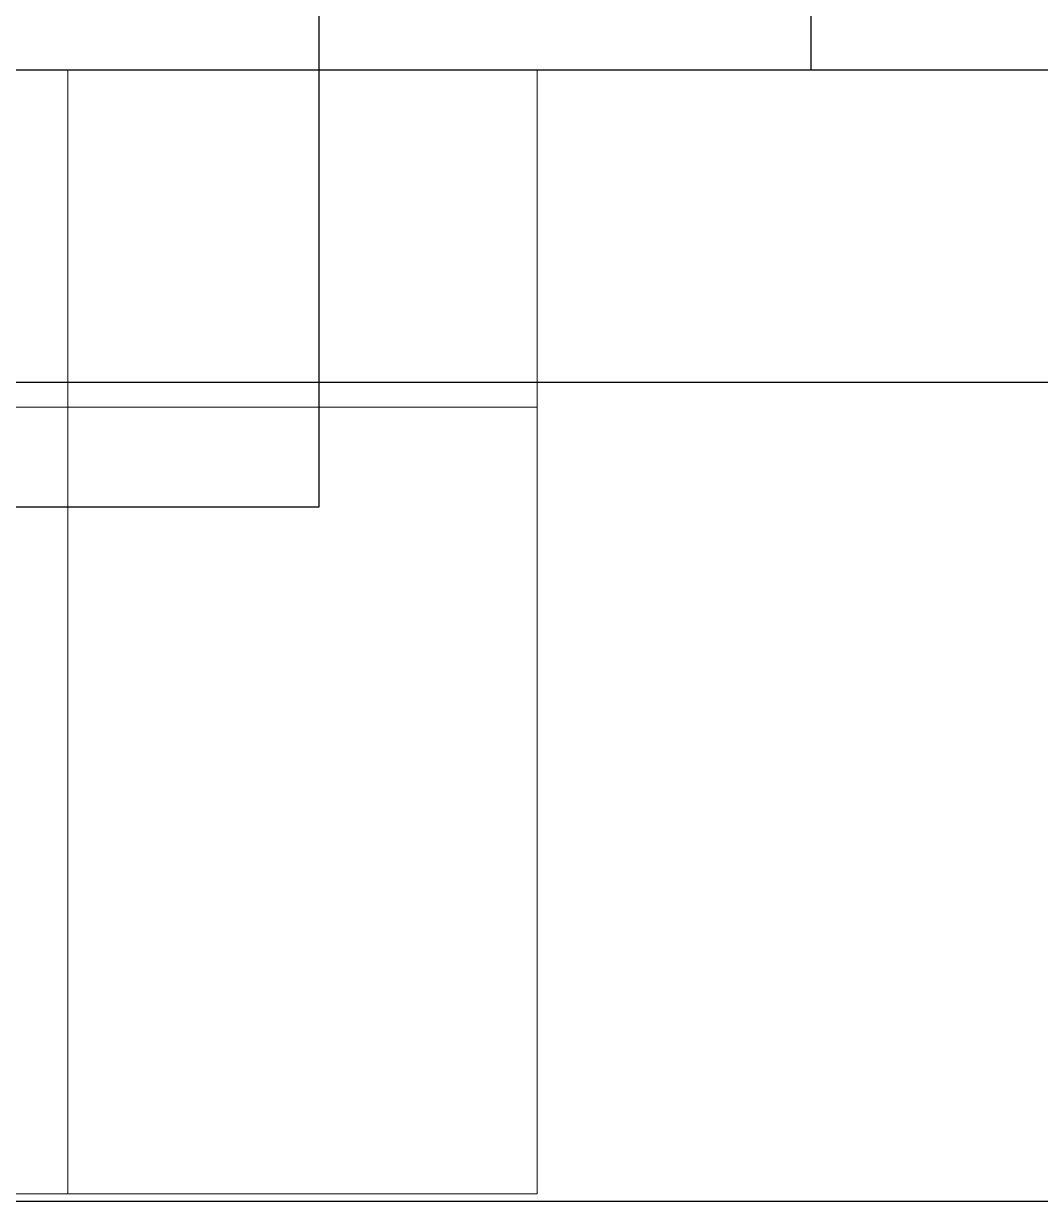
# Model space of a CAD drawing. Extents: x -82 to 113, y -82 to 93.
# Drawn here: x 23.3417 to 23.7488, y 71.1704 to 71.6421 of the extents above; entities that cross this region are included whole.
import ezdxf

# ---------------------------------------------------------------- set-up
doc = ezdxf.new("R2010")
doc.units = 0
doc.header["$MEASUREMENT"] = 0
doc.linetypes.add('HIDDEN', pattern=[0.375, 0.25, -0.125])
doc.layers.get('0').update_dxf_attribs({"linetype": 'CONTINUOUS'})
doc.layers.add('Ballons', color=7, linetype='CONTINUOUS')
doc.layers.add('VENT', color=5, linetype='CONTINUOUS')

# ---------------------------------------------------------------- blocks, each defined once
blk = doc.blocks.new('25218')
at = {"color": 7, "linetype": 'Continuous', "lineweight": 15}
for p, q in [((0.2495, 0), (-0.2495, 0)), ((0.2495, -0.45), (0.2495, 0)), ((0.2495, 0), (0.4375, 0)), ((0.4375, 0), (0.4375, -0.45)), ((0.2495, -0.45), (-0.2495, -0.45)), ((0.4375, -0.45), (0.2495, -0.45))]:
    blk.add_line(p, q, dxfattribs=at)
at = {"color": 7, "linetype": 'HIDDEN', "lineweight": 0}
for p, q in [((0.2495, 0), (0.2495, -0.45)), ((0.4375, -0.135), (-0.4375, -0.135))]:
    blk.add_line(p, q, dxfattribs=at)
blk = doc.blocks.new('3204-1_Sash_Component')
for p, q in [((-0.06346, 3.05372), (-0.063, 0.01)), ((0.06176, 0.325), (0.06176, 2.82872)), ((0.38976, 2.82872), (0.38976, 0.325))]:
    blk.add_line(p, q)
blk = doc.blocks.new('3205_Sash_Yoke_Assembly')
at = {"xscale": -1, "rotation": 270}
blk.add_blockref('3204-1_Sash_Component', (-2.60176, -2.17654), dxfattribs=at)
blk = doc.blocks.new('3200_Meeting_Stile_Assembly')
blk.add_blockref('3205_Sash_Yoke_Assembly', (-1.01488, 2.24))

msp = doc.modelspace()

# ---------------------------------------------------------------- linework, layer by layer
at = {"linetype": 'Continuous', "flags": 128}
msp.add_lwpolyline([(23.65686, 71.89843), (23.65686, 71.62343), (22.56286, 71.62343), (22.56286, 71.89843)], close=True, dxfattribs=at)
at = {"layer": 'Ballons', "linetype": 'Continuous'}
msp.add_lwpolyline([(23.54736, 72.90611), (23.54736, 71.89843), (23.45986, 71.89843), (23.45986, 71.44843), (22.75986, 71.44843), (22.75986, 71.89843), (22.67236, 71.89843), (22.67236, 72.90611)], dxfattribs=at)

# ---------------------------------------------------------------- block references
at = {"layer": 'Ballons'}
msp.add_blockref('25218', (23.10983, 71.62341), dxfattribs=at)
at = {"layer": 'VENT', "xscale": -1, "rotation": 180}
msp.add_blockref('3200_Meeting_Stile_Assembly', (25.55657, 71.62363), dxfattribs=at)

doc.saveas('drawing.dxf')
